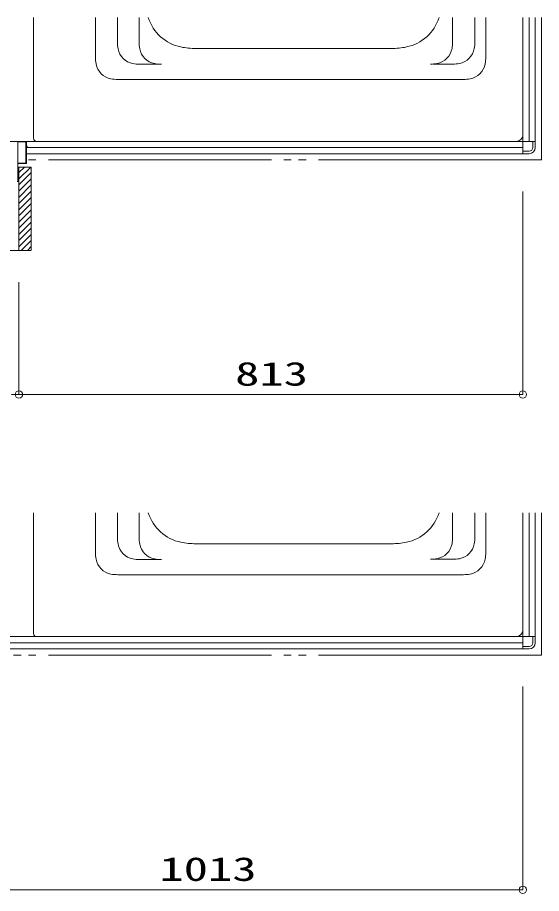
# Model space of a CAD drawing. Units: millimetres on the paper. Extents: x -305 to 305, y -152 to 152.
# Drawn here: x 21.8 to 64.1, y -68.2 to 2.6 of the extents above; entities that cross this region are included whole.
import ezdxf
from ezdxf.enums import TextEntityAlignment as Align

# ---------------------------------------------------------------- set-up
doc = ezdxf.new("R2010")
doc.units = ezdxf.units.MM
doc.linetypes.add('LONG_DOUBLE_CHAIN', pattern=[21.8, 18, -1, 0.6, -0.6, 0.6, -1])
doc.layers.add('0-0_0', color=7, linetype='Continuous', lineweight=9)
doc.layers.add('0-1_VIEW0001', color=7, linetype='Continuous', lineweight=9)
doc.styles.add('ＭＳ ゴシック', font='')
doc.styles.get('ＭＳ ゴシック').set_extended_font_data('MS Gothic')

# ---------------------------------------------------------------- blocks, each defined once
blk = doc.blocks.new('_ORIGIN')
at = {"layer": '0-0_0'}
blk.add_line((0, 0), (-1, 0), dxfattribs=at)
blk.add_circle((0, 0), 0.5, dxfattribs=at)

msp = doc.modelspace()

# ---------------------------------------------------------------- linework, layer by layer
at = {"layer": '0-1_VIEW0001'}
for p, q in [((23.066, 2.573), (23.066, -7.177)), ((28.066, 2.573), (28.066, -0.629)), ((29.842, 2.573), (29.842, 0.595)), ((31.592, 2.573), (31.592, 0.595)), ((56.897, 2.573), (56.897, 0.61)), ((58.697, 2.573), (58.697, 0.61)), ((59.566, -0.629), (59.566, 2.573)), ((62.566, -8.427), (62.566, 2.573)), ((62.566, -6.877), (62.566, 2.573)), ((63.066, -7.427), (63.066, 2.573)), ((63.566, 2.573), (63.566, -7.427)), ((36.163, 0.073), (51.968, 0.073)), ((33.092, -1.202), (31.64, -1.202)), ((55.324, -1.187), (56.899, -1.187)), ((42.816, -2.427), (29.864, -2.427)), ((42.816, -2.427), (57.768, -2.427)), ((22.443, -7.427), (21.017, -7.427)), ((21.791, -9.167), (21.791, -7.487)), ((21.806, -7.472), (22.431, -7.472)), ((22.446, -7.487), (22.446, -9.167)), ((22.491, -7.477), (22.491, -7.812)), ((62.016, -7.427), (23.316, -7.427)), ((63.566, -7.427), (63.166, -7.427)), ((63.366, -7.427), (63.366, -7.927)), ((63.566, -7.427), (63.566, -7.927)), ((22.491, -7.882), (22.491, -9.177)), ((22.491, -7.927), (62.566, -7.927)), ((22.491, -8.427), (62.566, -8.427)), ((62.566, -8.427), (22.491, -8.427)), ((22.506, -7.827), (22.556, -7.827)), ((22.556, -7.867), (22.506, -7.867)), ((22.566, -7.837), (22.566, -7.857)), ((62.566, -8.427), (62.566, -8.027)), ((63.066, -8.227), (62.566, -8.227)), ((63.066, -8.427), (62.566, -8.427)), ((22.431, -9.182), (21.806, -9.182)), ((21.791, -9.242), (21.791, -10.612)), ((22.441, -9.227), (21.806, -9.227)), ((21.891, -9.952), (22.341, -9.502)), ((21.891, -10.452), (22.841, -9.502)), ((21.891, -9.502), (22.891, -9.502)), ((21.891, -16.252), (21.891, -9.502)), ((22.891, -16.252), (22.891, -9.502)), ((21.891, -10.952), (22.891, -9.952)), ((21.891, -11.452), (22.891, -10.452)), ((21.876, -10.677), (21.756, -10.677)), ((21.806, -10.627), (21.876, -10.627)), ((21.891, -11.952), (22.891, -10.952)), ((21.891, -12.452), (22.891, -11.452)), ((21.891, -12.952), (22.891, -11.952)), ((62.566, -11.467), (62.566, -27.875)), ((21.891, -13.452), (22.891, -12.452)), ((21.891, -13.952), (22.891, -12.952)), ((21.891, -14.452), (22.891, -13.452)), ((21.891, -14.952), (22.891, -13.952)), ((21.891, -15.447), (22.891, -14.447)), ((21.891, -15.942), (22.891, -14.942)), ((22.076, -16.252), (22.891, -15.437)), ((22.84, -16.252), (-17.759, -16.252)), ((22.571, -16.252), (22.891, -15.932)), ((21.891, -18.792), (21.891, -27.875)), ((21.891, -18.792), (21.891, -27.875)), ((61.966, -27.875), (22.491, -27.875)), ((23.066, -37.427), (23.066, -47.177)), ((28.066, -37.427), (28.066, -40.629)), ((29.842, -37.427), (29.842, -39.405)), ((31.592, -37.427), (31.592, -39.405)), ((56.897, -37.427), (56.897, -39.39)), ((58.697, -37.427), (58.697, -39.39)), ((59.566, -40.629), (59.566, -37.427)), ((62.566, -48.427), (62.566, -37.427)), ((62.566, -46.877), (62.566, -37.427)), ((63.066, -47.427), (63.066, -37.427)), ((63.566, -37.427), (63.566, -47.427)), ((36.163, -39.927), (51.968, -39.927)), ((33.092, -41.202), (31.64, -41.202)), ((55.324, -41.187), (56.899, -41.187)), ((42.816, -42.427), (29.864, -42.427)), ((42.816, -42.427), (57.768, -42.427)), ((12.491, -47.927), (62.566, -47.927)), ((62.016, -47.427), (23.316, -47.427)), ((62.566, -48.427), (62.566, -48.027)), ((63.566, -47.427), (63.166, -47.427)), ((63.366, -47.427), (63.366, -47.927)), ((63.566, -47.427), (63.566, -47.927)), ((12.491, -48.427), (62.566, -48.427)), ((62.566, -48.427), (12.491, -48.427)), ((63.066, -48.227), (62.566, -48.227)), ((63.066, -48.427), (62.566, -48.427)), ((62.566, -51.467), (62.566, -67.875)), ((61.966, -67.875), (12.491, -67.875))]:
    msp.add_line(p, q, dxfattribs=at)
at = {"layer": '0-1_VIEW0001', "linetype": 'LONG_DOUBLE_CHAIN'}
for p, q in [((64.066, 2.573), (64.066, -8.927)), ((64.066, -8.927), (22.491, -8.927)), ((64.066, -37.427), (64.066, -48.927)), ((64.066, -48.927), (12.491, -48.927))]:
    msp.add_line(p, q, dxfattribs=at)
at = {"layer": '0-1_VIEW0001'}
for points in [[(22.441, -7.427), (63.566, -7.427), (63.566, 2.573)], [(12.441, -47.427), (63.566, -47.427), (63.566, -37.427)]]:
    msp.add_lwpolyline(points, dxfattribs=at)
for centre, radius, start, end in [((35.666, 3.623), 3.5, 197.46284, 258.52166), ((52.466, 3.623), 3.5, 281.47834, 342.53716), ((32.842, 0.595), 3, 180, 190.47531), ((31.367, 0.323), 1.5, 190.47531, 259.52468), ((34.592, 0.595), 3, 180, 190.47531), ((33.117, 0.323), 1.5, 190.47531, 259.52468), ((36.163, 6.073), 6, 258.52166, 270), ((51.968, 6.073), 6, 270, 281.47834), ((55.372, 0.338), 1.5, 280.47531, 349.52468), ((53.897, 0.61), 3, 349.52468, 0.00001), ((57.172, 0.338), 1.5, 280.47531, 349.52468), ((55.697, 0.61), 3, 349.52468, 0.00001), ((31.066, -0.629), 3, 180, 190.47531), ((56.566, -0.629), 3, 349.52468, 0.00001), ((29.591, -0.902), 1.5, 190.47531, 259.52468), ((31.64, 1.798), 3, 259.52469, 270), ((33.39, 1.798), 3, 259.52469, 270), ((55.099, 1.813), 3, 270, 280.47531), ((56.899, 1.813), 3, 270, 280.47531), ((58.041, -0.902), 1.5, 280.47531, 349.52468), ((29.864, 0.573), 3, 259.52469, 270), ((57.768, 0.573), 3, 270, 280.47531), ((62.016, -6.877), 0.55, 270, 0.00001), ((21.806, -7.487), 0.015, 90, 180), ((22.431, -7.487), 0.015, 0, 90), ((22.441, -7.477), 0.05, 0, 90), ((23.316, -7.177), 0.25, 180, 270), ((22.506, -7.812), 0.015, 180, 270), ((22.506, -7.882), 0.015, 90, 180), ((22.556, -7.837), 0.01, 0, 90), ((22.556, -7.857), 0.01, 270, 0), ((63.066, -7.927), 0.3, 270, 0), ((63.066, -7.927), 0.5, 270, 0), ((21.806, -9.167), 0.015, 180, 270), ((22.431, -9.167), 0.015, 270, 0), ((22.441, -9.177), 0.05, 270, 0), ((21.806, -9.242), 0.015, 90, 180), ((21.806, -10.612), 0.015, 180, 270), ((21.876, -10.642), 0.015, 0, 90), ((21.876, -10.662), 0.015, 270, 0), ((35.666, -36.377), 3.5, 197.46284, 258.52166), ((52.466, -36.377), 3.5, 281.47834, 342.53716), ((32.842, -39.405), 3, 180, 190.47531), ((34.592, -39.405), 3, 180, 190.47531), ((53.897, -39.39), 3, 349.52468, 0.00001), ((55.697, -39.39), 3, 349.52468, 0.00001), ((31.367, -39.677), 1.5, 190.47531, 259.52468), ((33.117, -39.677), 1.5, 190.47531, 259.52468), ((36.163, -33.927), 6, 258.52166, 270), ((51.968, -33.927), 6, 270, 281.47834), ((55.372, -39.662), 1.5, 280.47531, 349.52468), ((57.172, -39.662), 1.5, 280.47531, 349.52468), ((31.066, -40.629), 3, 180, 190.47531), ((56.566, -40.629), 3, 349.52468, 0.00001), ((29.591, -40.902), 1.5, 190.47531, 259.52468), ((31.64, -38.202), 3, 259.52469, 270), ((33.39, -38.202), 3, 259.52469, 270), ((55.099, -38.187), 3, 270, 280.47531), ((56.899, -38.187), 3, 270, 280.47531), ((58.041, -40.902), 1.5, 280.47531, 349.52468), ((29.864, -39.427), 3, 259.52469, 270), ((57.768, -39.427), 3, 270, 280.47531), ((23.316, -47.177), 0.25, 180, 270), ((62.016, -46.877), 0.55, 270, 0), ((63.066, -47.927), 0.3, 270, 0), ((63.066, -47.927), 0.5, 270, 0)]:
    msp.add_arc(centre, radius, start, end, dxfattribs=at)

# ---------------------------------------------------------------- block references
at = {"layer": '0-1_VIEW0001', "xscale": 0.6, "yscale": 0.6}
for p in [(21.891, -27.875), (62.566, -27.875), (62.566, -67.875)]:
    msp.add_blockref('_ORIGIN', p, dxfattribs=at)
at = {"layer": '0-1_VIEW0001', "xscale": 0.6, "yscale": 0.6, "rotation": 180}
msp.add_blockref('_ORIGIN', (21.891, -27.875), dxfattribs=at)

# ---------------------------------------------------------------- texts
at = {"layer": '0-1_VIEW0001', "style": 'ＭＳ ゴシック', "width": 1.5}
for s, p in [('813', (39.341, -27.736)), ('1013', (33.231, -67.736))]:
    msp.add_text(s, height=1.921, dxfattribs=at).set_placement(p, align=Align.BOTTOM_LEFT)

doc.saveas('drawing.dxf')
